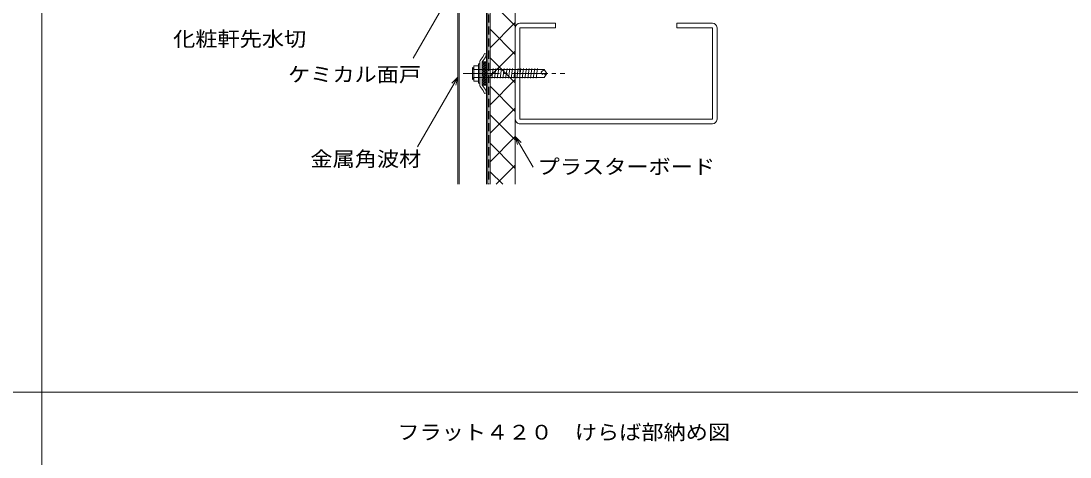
# Model space of a CAD drawing. Units: millimetres, scale not verified. Extents: x -1134 to 2079, y -804 to 1495.
# Drawn here: x -619 to -99, y 933 to 1149 of the extents above; entities that cross this region are included whole.
import ezdxf
from ezdxf.enums import TextEntityAlignment as Align

# ---------------------------------------------------------------- set-up
doc = ezdxf.new("R2010")
doc.units = ezdxf.units.MM
doc.header["$LTSCALE"] = 2
doc.linetypes.add('CHAIN2', pattern=[12, 9, -1, 1, -1])
doc.linetypes.add('DASHED2', pattern=[3, 2, -1])
doc.layers.add('4-0', color=7, linetype='Continuous', lineweight=18)
doc.styles.add('ＭＳ ゴシック', font='')
doc.styles.get('ＭＳ ゴシック').set_extended_font_data('MS Gothic')

msp = doc.modelspace()

# ---------------------------------------------------------------- linework, layer by layer
at = {"layer": '4-0', "color": 3}
for p, q in [((-608.486, 434.306), (-608.486, 1495.053)), ((-373.744, 1145.684), (-373.744, 1100.283)), ((-353.744, 1147.983), (-371.444, 1147.983)), ((-293.744, 1145.684), (-276.044, 1145.684)), ((-273.744, 1100.284), (-273.744, 1145.684)), ((-371.444, 1097.983), (-276.044, 1097.984)), ((-1134.116, 964.68), (442.773, 964.68))]:
    msp.add_line(p, q, dxfattribs=at)
at = {"layer": '4-0'}
for p, q in [((-402.244, 1230.316), (-402.244, 1067.983)), ((-401.644, 1230.316), (-401.644, 1067.983)), ((-388.044, 1230.316), (-388.044, 1067.983)), ((-387.444, 1230.316), (-387.444, 1067.983)), ((-386.244, 1230.316), (-386.244, 1067.983)), ((-373.744, 1230.316), (-373.744, 1067.983)), ((-395.303, 1180.939), (-424.386, 1130.571)), ((-386.244, 1159.066), (-373.744, 1146.565)), ((-386.244, 1135.747), (-373.744, 1148.247)), ((-386.244, 1144.923), (-373.744, 1132.423)), ((-386.244, 1121.605), (-373.744, 1134.105)), ((-391.337, 1128.953), (-391.337, 1117.014)), ((-391.197, 1129.369), (-389.619, 1131.437)), ((-390.24, 1128.814), (-388.708, 1130.821)), ((-390.24, 1128.814), (-390.239, 1117.153)), ((-389.397, 1128.814), (-390.24, 1127.971)), ((-390.24, 1128.814), (-388.044, 1128.814)), ((-388.184, 1128.814), (-390.239, 1126.759)), ((-389.076, 1132.93), (-389.619, 1131.437)), ((-388.044, 1127.579), (-389.28, 1128.814)), ((-388.044, 1132.555), (-389.076, 1132.93)), ((-388.044, 1132.555), (-388.609, 1131.003)), ((-388.044, 1128.792), (-388.067, 1128.814)), ((-386.244, 1130.781), (-373.744, 1118.281)), ((-394.234, 1126.786), (-391.997, 1126.786)), ((-392.023, 1127.785), (-391.337, 1127.785)), ((-376.542, 1125.041), (-392.023, 1125.041)), ((-388.044, 1123.941), (-390.24, 1126.136)), ((-388.044, 1126.367), (-390.239, 1128.562)), ((-388.044, 1127.741), (-390.239, 1125.546)), ((-388.044, 1125.154), (-390.239, 1127.349)), ((-388.044, 1126.529), (-390.239, 1124.333)), ((-388.044, 1125.316), (-390.239, 1123.121)), ((-388.044, 1122.729), (-390.239, 1124.924)), ((-388.044, 1124.103), (-390.239, 1121.908)), ((-388.044, 1121.516), (-390.239, 1123.711)), ((-384.725, 1125.384), (-385.411, 1120.582)), ((-383.353, 1125.384), (-384.039, 1120.583)), ((-381.981, 1125.384), (-382.667, 1120.583)), ((-380.609, 1125.384), (-381.295, 1120.583)), ((-379.237, 1125.384), (-379.923, 1120.583)), ((-377.865, 1125.385), (-378.551, 1120.583)), ((-376.493, 1125.384), (-377.179, 1120.583)), ((-375.121, 1125.384), (-375.807, 1120.583)), ((-373.749, 1125.384), (-374.435, 1120.583)), ((-372.377, 1125.385), (-373.063, 1120.583)), ((-371.005, 1125.385), (-371.691, 1120.583)), ((-369.633, 1125.385), (-370.319, 1120.583)), ((-368.261, 1125.384), (-368.947, 1120.583)), ((-366.889, 1125.384), (-367.575, 1120.583)), ((-365.517, 1125.385), (-366.203, 1120.583)), ((-364.145, 1125.385), (-364.831, 1120.583)), ((-362.773, 1125.385), (-363.459, 1120.583)), ((-402.244, 1121.149), (-422.214, 1086.563)), ((-402.244, 1121.149), (-405.172, 1118.221)), ((-402.244, 1121.149), (-403.317, 1117.148)), ((-392.023, 1120.925), (-376.389, 1120.925)), ((-388.044, 1120.303), (-390.24, 1122.498)), ((-388.044, 1122.891), (-390.239, 1120.695)), ((-388.044, 1121.678), (-390.239, 1119.483)), ((-388.044, 1119.091), (-390.239, 1121.286)), ((-388.044, 1120.465), (-390.239, 1118.27)), ((-388.044, 1117.878), (-390.239, 1120.073)), ((-388.532, 1117.153), (-390.239, 1118.86)), ((-388.044, 1119.253), (-390.144, 1117.153)), ((-386.244, 1107.463), (-373.744, 1119.962)), ((-391.196, 1116.597), (-389.619, 1114.53)), ((-389.744, 1117.153), (-390.239, 1117.648)), ((-390.239, 1117.153), (-388.044, 1117.153)), ((-390.239, 1117.153), (-388.708, 1115.145)), ((-388.044, 1118.04), (-388.932, 1117.153)), ((-388.044, 1113.412), (-388.609, 1114.964)), ((-386.244, 1116.639), (-373.744, 1104.139)), ((-386.244, 1093.32), (-373.744, 1105.82)), ((-386.244, 1102.497), (-373.744, 1089.997)), ((-386.244, 1079.178), (-373.744, 1091.678)), ((-386.244, 1088.355), (-373.744, 1075.855)), ((-373.744, 1091.678), (-372.672, 1087.678)), ((-373.744, 1091.678), (-370.816, 1088.75)), ((-373.744, 1091.678), (-364.957, 1076.46)), ((-383.297, 1067.983), (-373.744, 1077.536)), ((-386.244, 1074.213), (-380.015, 1067.983))]:
    msp.add_line(p, q, dxfattribs=at)
at = {"layer": '4-0', "linetype": 'DASHED2'}
msp.add_line((-386.844, 1230.316), (-386.844, 1067.983), dxfattribs=at)
at = {"layer": '4-0', "linetype": 'CHAIN2'}
msp.add_line((-399.575, 1122.982), (-349.234, 1122.984), dxfattribs=at)
at = {"layer": '4-0', "color": 3}
for points in [[(-276.044, 1145.684), (-276.044, 1100.284), (-371.444, 1100.283), (-371.444, 1145.684), (-353.744, 1145.684), (-353.744, 1147.983)], [(-276.044, 1147.983), (-293.744, 1147.983), (-293.744, 1145.684)]]:
    msp.add_lwpolyline(points, dxfattribs=at)
at = {"layer": '4-0'}
msp.add_lwpolyline([(-394.904, 1120.053), (-394.904, 1125.913), (-394.234, 1125.041), (-392.023, 1125.041), (-392.023, 1120.925), (-394.234, 1120.925)], close=True, dxfattribs=at)
for points in [[(-392.023, 1126.786), (-392.023, 1119.181), (-394.234, 1119.181), (-394.234, 1120.925), (-394.234, 1125.041), (-394.234, 1126.786)], [(-391.337, 1127.785), (-391.337, 1118.182), (-392.023, 1118.182), (-392.023, 1127.785)], [(-376.566, 1125.041), (-359.416, 1125.041), (-358.044, 1122.984), (-359.416, 1120.926), (-376.566, 1120.925)], [(-358.73, 1122.297), (-359.416, 1122.983), (-360.354, 1122.521), (-360.949, 1123.567), (-359.416, 1125.041)], [(-388.044, 1113.412), (-389.076, 1113.037), (-389.619, 1114.53)]]:
    msp.add_lwpolyline(points, dxfattribs=at)
at = {"layer": '4-0', "color": 3}
for centre, start, end in [((-371.444, 1145.684), 90.00011, 180.00011), ((-276.044, 1145.684), 0.00011, 90.00011), ((-371.444, 1100.283), 180.00011, 270.00011), ((-276.044, 1100.284), 270.00011, 0.00011)]:
    msp.add_arc(centre, 2.3, start, end, dxfattribs=at)
at = {"layer": '4-0'}
for centre, start, end in [((-390.651, 1128.953), 143.27443, 180.61147), ((-389.254, 1131.238), 323.27443, 340.61147), ((-390.651, 1117.014), 180.61147, 217.94852), ((-389.254, 1114.729), 20.61147, 37.94852)]:
    msp.add_arc(centre, 0.686, start, end, dxfattribs=at)

# ---------------------------------------------------------------- texts
at = {"layer": '4-0', "color": 2, "style": 'ＭＳ ゴシック', "width": 1.1}
for s, p in [('化粧軒先水切', (-543.399, 1134.253)), ('ケミカル面戸', (-486.447, 1116.674)), ('金属角波材', (-475.366, 1074.686)), ('プラスターボード', (-362.703, 1070.816)), ('フラット４２０\u3000けらば部納め図', (-432.247, 938.996))]:
    msp.add_text(s, height=7.331, dxfattribs=at).set_placement(p, align=Align.BOTTOM_LEFT)

doc.saveas('drawing.dxf')
